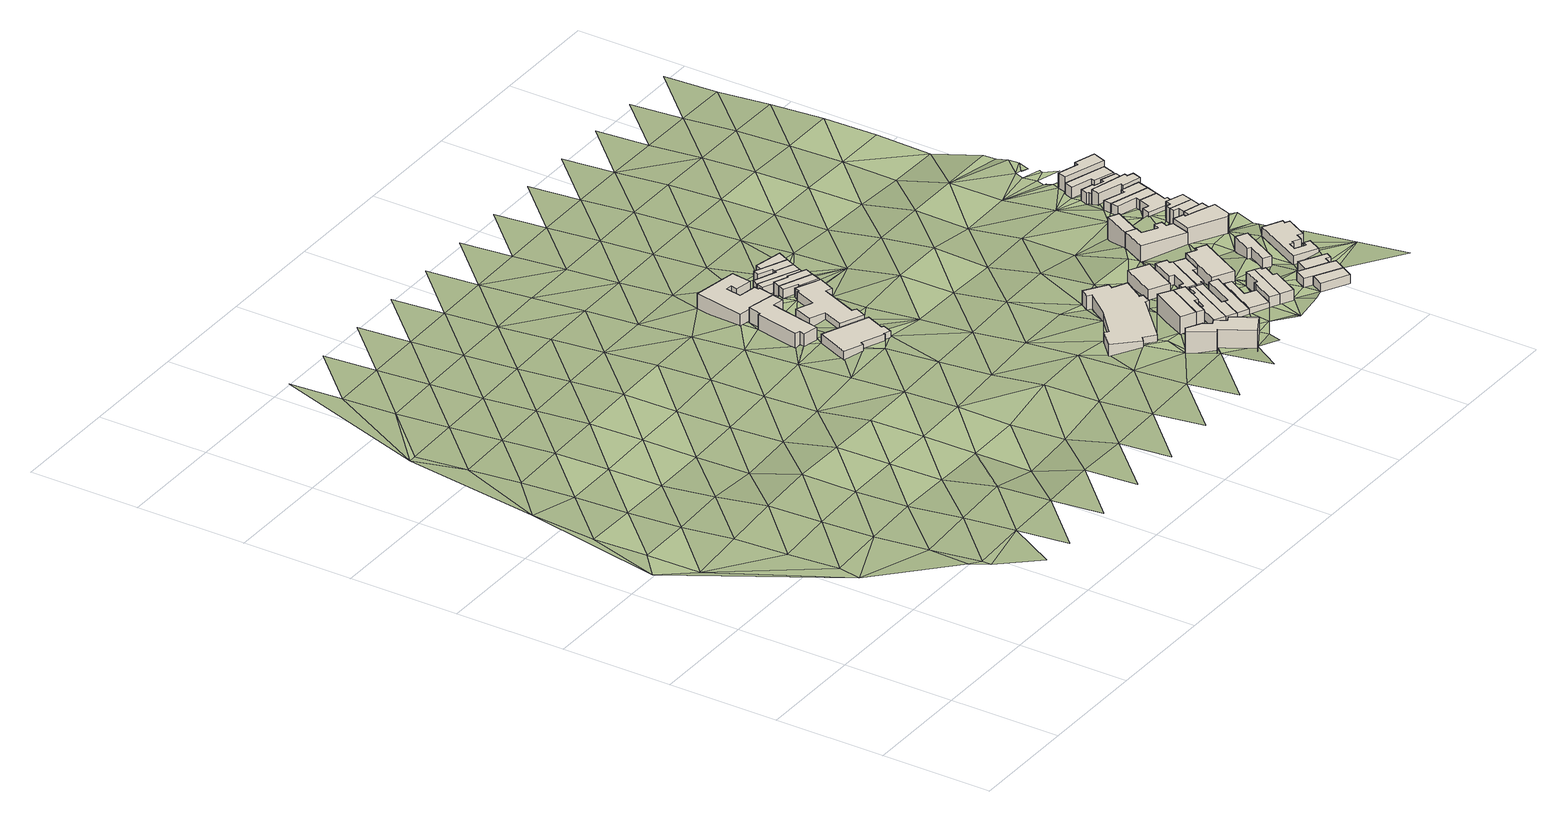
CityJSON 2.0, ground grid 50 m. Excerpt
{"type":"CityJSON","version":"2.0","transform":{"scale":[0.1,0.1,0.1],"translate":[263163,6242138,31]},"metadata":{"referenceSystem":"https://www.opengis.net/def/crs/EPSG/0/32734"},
"CityObjects":{
"building1":{"type":"Building","attributes":{"building":"monastery","building:use":"school","building:levels":"1","footprint":{"type":"Polygon"},"plus_code":"C2XFX5XW+X5W","ground_height":47.68,"building_height":4.1,"roof_height":51.78},"geometry":[{"type":"Solid","lod":"1","boundaries":[[[[0,1,2,3]],[[1,4,5,2]],[[4,6,7,5]],[[6,8,9,7]],[[8,10,11,9]],[[10,12,13,11]],[[12,14,15,13]],[[14,16,17,15]],[[16,18,19,17]],[[18,0,3,19]],[[3,2,5,7,9,11,13,15,17,19]],[[18,16,14,12,10,8,6,4,1,0]]]]}]},
"building2":{"type":"Building","attributes":{"address":"31 Nile Street 7925 District Sic","building":"church","building:levels":"2","footprint":{"type":"Polygon"},"plus_code":"C2X4X3XQ+X2X","ground_height":45.79,"building_height":6.9,"roof_height":52.69},"geometry":[{"type":"Solid","lod":"1","boundaries":[[[[20,21,22,23]],[[21,24,25,22]],[[24,26,27,25]],[[26,28,29,27]],[[28,30,31,29]],[[30,32,33,31]],[[32,34,35,33]],[[34,36,37,35]],[[36,38,39,37]],[[38,20,23,39]],[[23,22,25,27,29,31,33,35,37,39]],[[38,36,34,32,30,28,26,24,21,20]]]]}]},
"building3":{"type":"Building","attributes":{"address":"4 Worcester Road Walmer Estate Cape Town","building":"house","building:levels":"2","footprint":{"type":"Polygon"},"plus_code":"C5XHXQXR+XCW","ground_height":63.74,"building_height":6.9,"roof_height":70.64},"geometry":[{"type":"Solid","lod":"1","boundaries":[[[[40,41,42,43]],[[41,44,45,42]],[[44,46,47,45]],[[46,48,49,47]],[[48,50,51,49]],[[50,52,53,51]],[[52,54,55,53]],[[54,56,57,55]],[[56,58,59,57]],[[58,60,61,59]],[[60,40,43,61]],[[43,42,45,47,49,51,53,55,57,59,61]],[[60,58,56,54,52,50,48,46,44,41,40]]]]}]},
"building4":{"type":"Building","attributes":{"building":"school","building:levels":"2","footprint":{"type":"Polygon"},"plus_code":"C2X8X8X6+XWR","ground_height":43.43,"building_height":6.9,"roof_height":50.33},"geometry":[{"type":"Solid","lod":"1","boundaries":[[[[62,63,64,65]],[[63,66,67,64]],[[66,68,69,67]],[[68,70,71,69]],[[70,72,73,71]],[[72,74,75,73]],[[74,76,77,75]],[[76,78,79,77]],[[78,80,81,79]],[[80,82,83,81]],[[82,84,85,83]],[[84,62,65,85]],[[65,64,67,69,71,73,75,77,79,81,83,85]],[[84,82,80,78,76,74,72,70,68,66,63,62]]]]}]},
"building5":{"type":"Building","attributes":{"building":"school","building:levels":"1","footprint":{"type":"Polygon"},"plus_code":"C3X4X8XH+X7X","ground_height":45.67,"building_height":4.1,"roof_height":49.77},"geometry":[{"type":"Solid","lod":"1","boundaries":[[[[86,87,88,89]],[[87,90,91,88]],[[90,92,93,91]],[[92,94,95,93]],[[94,96,97,95]],[[96,98,99,97]],[[98,100,101,99]],[[100,102,103,101]],[[102,104,105,103]],[[104,106,107,105]],[[106,108,109,107]],[[108,110,111,109]],[[110,112,113,111]],[[112,86,89,113]],[[89,88,91,93,95,97,99,101,103,105,107,109,111,113]],[[112,110,108,106,104,102,100,98,96,94,92,90,87,86]]]]}]},
"building6":{"type":"Building","attributes":{"address":"2 Chester Road Walmer Estate Cape Town","building":"guest_house","building:levels":"1","rooms":"12","footprint":{"type":"Polygon"},"plus_code":"C5X8XXXP+XHX","ground_height":58.67,"building_height":4.1,"roof_height":62.77},"geometry":[{"type":"Solid","lod":"1","boundaries":[[[[114,115,116,117]],[[115,118,119,116]],[[118,120,121,119]],[[120,122,123,121]],[[122,124,125,123]],[[124,126,127,125]],[[126,128,129,127]],[[128,130,131,129]],[[130,132,133,131]],[[132,134,135,133]],[[134,136,137,135]],[[136,138,139,137]],[[138,140,141,139]],[[140,142,143,141]],[[142,144,145,143]],[[144,146,147,145]],[[146,114,117,147]],[[117,116,119,121,123,125,127,129,131,133,135,137,139,141,143,145,147]],[[146,144,142,140,138,136,134,132,130,128,126,124,122,120,118,115,114]]]]}]},
"building7":{"type":"Building","attributes":{"address":"7 Worcester Road Walmer Estate Cape Town","building":"house","building:levels":"2","footprint":{"type":"Polygon"},"plus_code":"C5XPXWXF+XRR","ground_height":61.11,"building_height":6.9,"roof_height":68.01},"geometry":[{"type":"Solid","lod":"1","boundaries":[[[[148,149,150,151]],[[149,152,153,150]],[[152,154,155,153]],[[154,148,151,155]],[[151,150,153,155]],[[154,152,149,148]]]]}]},
"building8":{"type":"Building","attributes":{"building":"house","building:levels":"1","footprint":{"type":"Polygon"},"plus_code":"C3XJXFX3+XGV","ground_height":45.67,"building_height":4.1,"roof_height":49.77},"geometry":[{"type":"Solid","lod":"1","boundaries":[[[[156,157,158,159]],[[157,160,161,158]],[[160,162,163,161]],[[162,164,165,163]],[[164,166,167,165]],[[166,156,159,167]],[[159,158,161,163,165,167]],[[166,164,162,160,157,156]]]]}]},
"building9":{"type":"Building","attributes":{"address":"9 Worcester Road Walmer Estate Cape Town","building":"house","building:levels":"2","footprint":{"type":"Polygon"},"plus_code":"C6X4X2X3+X7V","ground_height":61.11,"building_height":6.9,"roof_height":68.01},"geometry":[{"type":"Solid","lod":"1","boundaries":[[[[168,169,151,150]],[[169,170,171,151]],[[170,172,173,171]],[[172,174,175,173]],[[174,176,177,175]],[[176,168,150,177]],[[150,151,171,173,175,177]],[[176,174,172,170,169,168]]]]}]},
"building10":{"type":"Building","attributes":{"building":"house","building:levels":"1","footprint":{"type":"Polygon"},"plus_code":"C3XPXPX5+XJW","ground_height":45.67,"building_height":4.1,"roof_height":49.77},"geometry":[{"type":"Solid","lod":"1","boundaries":[[[[178,179,180,159]],[[179,181,182,183,180]],[[181,184,185,186,183,182]],[[184,187,188,186,185]],[[187,189,158,188]],[[189,178,159,158]],[[159,180,183,186,188,158]],[[189,187,184,181,179,178]]]]}]},
"building11":{"type":"Building","attributes":{"address":"11 Worcester Road Walmer Estate Cape Town","building":"house","building:levels":"1","footprint":{"type":"Polygon"},"plus_code":"C6X7X6XH+XQW","ground_height":61.11,"building_height":4.1,"roof_height":65.21},"geometry":[{"type":"Solid","lod":"1","boundaries":[[[[190,191,192,193]],[[191,194,195,192]],[[194,196,197,195]],[[196,198,199,197]],[[198,200,201,199]],[[200,202,203,201]],[[202,204,205,203]],[[204,190,193,205]],[[193,192,195,197,199,201,203,205]],[[204,202,200,198,196,194,191,190]]]]}]},
"building12":{"type":"Building","attributes":{"building":"house","building:levels":"1","footprint":{"type":"Polygon"},"plus_code":"C3XPXCX4+XWW","ground_height":43.44,"building_height":4.1,"roof_height":47.54},"geometry":[{"type":"Solid","lod":"1","boundaries":[[[[179,206,207,208]],[[206,209,210,207]],[[209,211,212,210]],[[211,213,214,212]],[[213,181,182,214]],[[181,179,208,182]],[[208,207,210,212,214,182]],[[181,213,211,209,206,179]]]]}]},
"building13":{"type":"Building","attributes":{"building":"house","building:levels":"1","footprint":{"type":"Polygon"},"plus_code":"C3XWX5X7+XJX","ground_height":43.44,"building_height":4.1,"roof_height":47.54},"geometry":[{"type":"Solid","lod":"1","boundaries":[[[[206,215,216,207]],[[215,217,218,216]],[[217,219,220,218]],[[219,221,222,220]],[[221,209,210,222]],[[209,206,207,210]],[[207,216,218,220,222,210]],[[209,221,219,217,215,206]]]]}]},
"building14":{"type":"Building","attributes":{"address":"13 Worcester Road Walmer Estate Cape Town","building":"house","building:levels":"1","footprint":{"type":"Polygon"},"plus_code":"C6XGXXXP+XXR","ground_height":61.11,"building_height":4.1,"roof_height":65.21},"geometry":[{"type":"Solid","lod":"1","boundaries":[[[[190,223,224,193]],[[223,225,226,224]],[[225,227,228,226]],[[227,229,230,228]],[[229,191,192,230]],[[191,190,193,192]],[[193,224,226,228,230,192]],[[191,229,227,225,223,190]]]]}]},
"building15":{"type":"Building","attributes":{"building":"house","building:levels":"1","footprint":{"type":"Polygon"},"plus_code":"C3XXXHX9+XGW","ground_height":43.44,"building_height":4.1,"roof_height":47.54},"geometry":[{"type":"Solid","lod":"1","boundaries":[[[[215,231,232,216]],[[231,233,234,232]],[[233,235,236,234]],[[235,237,238,236]],[[237,239,240,238]],[[239,217,218,240]],[[217,215,216,218]],[[216,232,234,236,238,240,218]],[[217,239,237,235,233,231,215]]]]}]},
"building16":{"type":"Building","attributes":{"address":"15 Walmer Estate Cape Town","building":"house","building:levels":"1","footprint":{"type":"Polygon"},"plus_code":"C6XRXFXJ+XCR","ground_height":61.11,"building_height":4.1,"roof_height":65.21},"geometry":[{"type":"Solid","lod":"1","boundaries":[[[[241,242,243,244]],[[242,245,246,243]],[[245,247,248,246]],[[247,249,250,248]],[[249,225,226,250]],[[225,223,224,226]],[[223,241,244,224]],[[244,243,246,248,250,226,224]],[[223,225,249,247,245,242,241]]]]}]},
"building17":{"type":"Building","attributes":{"address":"17 Worcester Road Walmer Estate Cape Town","building":"house","building:levels":"1","footprint":{"type":"Polygon"},"plus_code":"C6XVXMX4+XFR","ground_height":61.67,"building_height":4.1,"roof_height":65.77},"geometry":[{"type":"Solid","lod":"1","boundaries":[[[[251,252,244,253,254,243]],[[252,255,256,253,244]],[[255,257,258,256]],[[257,259,260,258]],[[259,261,262,260]],[[261,251,243,254,262]],[[254,253,256,258,260,262]],[[261,259,257,255,252,251]]]]}]},
"building18":{"type":"Building","attributes":{"building":"house","building:levels":"1","footprint":{"type":"Polygon"},"plus_code":"C4X8X2XJ+XGW","ground_height":43.44,"building_height":4.1,"roof_height":47.54},"geometry":[{"type":"Solid","lod":"1","boundaries":[[[[233,231,232,234]],[[231,263,264,232]],[[263,265,266,264]],[[265,233,234,266]],[[234,232,264,266]],[[265,263,231,233]]]]}]},
"building19":{"type":"Building","attributes":{"address":"19 Worcester Road Walmer Estate Cape Town","building":"house","building:levels":"1","footprint":{"type":"Polygon"},"plus_code":"C7X5XQX5+XVV","ground_height":64.19,"building_height":4.1,"roof_height":68.29},"geometry":[{"type":"Solid","lod":"1","boundaries":[[[[257,255,256,267,268,258]],[[255,269,270,267,256]],[[269,271,272,270]],[[271,273,274,272]],[[273,275,276,274]],[[275,277,278,276]],[[277,257,258,268,278]],[[268,267,270,272,274,276,278]],[[277,275,273,271,269,255,257]]]]}]},
"building20":{"type":"Building","attributes":{"address":"8 Chester Road Walmer Estate Cape Town","building":"house","building:levels":"1","footprint":{"type":"Polygon"},"plus_code":"C6XJXFXG+X6X","ground_height":59.17,"building_height":4.1,"roof_height":63.27},"geometry":[{"type":"Solid","lod":"1","boundaries":[[[[279,280,281,282]],[[280,283,284,281]],[[283,285,286,284]],[[285,279,282,286]],[[282,281,284,286]],[[285,283,280,279]]]]}]},
"building21":{"type":"Building","attributes":{"address":"21 Worcester Road Walmer Estate Cape Town","building":"house","building:levels":"1","footprint":{"type":"Polygon"},"plus_code":"C7XCXWXW+X3W","ground_height":64.19,"building_height":4.1,"roof_height":68.29},"geometry":[{"type":"Solid","lod":"1","boundaries":[[[[269,287,288,270]],[[287,289,290,288]],[[289,291,292,290]],[[291,293,294,292]],[[293,295,296,294]],[[295,297,298,296]],[[297,271,272,298]],[[271,269,270,272]],[[270,288,290,292,294,296,298,272]],[[271,297,295,293,291,289,287,269]]]]}]},
"building22":{"type":"Building","attributes":{"address":"10 Chester Road Walmer Estate Cape Town","building":"house","building:levels":"1","footprint":{"type":"Polygon"},"plus_code":"C6XXXMXQ+XPW","ground_height":59.43,"building_height":4.1,"roof_height":63.53},"geometry":[{"type":"Solid","lod":"1","boundaries":[[[[299,300,301,302]],[[300,303,304,301]],[[303,305,306,304]],[[305,307,308,306]],[[307,309,310,308]],[[309,311,312,310]],[[311,313,314,312]],[[313,315,316,314]],[[315,317,318,316]],[[317,299,302,318]],[[302,301,304,306,308,310,312,314,316,318]],[[317,315,313,311,309,307,305,303,300,299]]]]}]},
"building23":{"type":"Building","attributes":{"address":"12 Chester Road Walmer Estate Cape Town","building":"house","building:levels":"1","footprint":{"type":"Polygon"},"plus_code":"C7X8XPXJ+X9R","ground_height":59.43,"building_height":4.1,"roof_height":63.53},"geometry":[{"type":"Solid","lod":"1","boundaries":[[[[319,320,302,301]],[[320,321,322,302]],[[321,323,324,322]],[[323,325,326,324]],[[325,327,328,326]],[[327,329,330,328]],[[329,331,332,330]],[[331,319,301,332]],[[301,302,322,324,326,328,330,332]],[[331,329,327,325,323,321,320,319]]]]}]},
"building24":{"type":"Building","attributes":{"address":"23A Worcester Road Walmer Estate Cape Town","building":"house","building:levels":"1","footprint":{"type":"Polygon"},"plus_code":"C8X8X2XM+XQV","ground_height":63.92,"building_height":4.1,"roof_height":68.02},"geometry":[{"type":"Solid","lod":"1","boundaries":[[[[333,334,335,336]],[[334,337,338,335]],[[337,339,340,338]],[[339,333,336,340]],[[336,335,338,340]],[[339,337,334,333]]]]}]},
"building25":{"type":"Building","attributes":{"address":"14 Chester Road Walmer Estate Cape Town","building":"house","building:levels":"1","footprint":{"type":"Polygon"},"plus_code":"C7XGXQXX+X9V","ground_height":61.67,"building_height":4.1,"roof_height":65.77},"geometry":[{"type":"Solid","lod":"1","boundaries":[[[[341,342,330,343,344,332]],[[342,345,346,343,330]],[[345,347,348,346]],[[347,349,350,348]],[[349,351,352,350]],[[351,353,354,352]],[[353,341,332,344,354]],[[344,343,346,348,350,352,354]],[[353,351,349,347,345,342,341]]]]}]},
"building26":{"type":"Building","attributes":{"address":"23B Worcester Road Walmer Estate Cape Town","building":"house","building:levels":"1","footprint":{"type":"Polygon"},"plus_code":"C8X7XXXG+XVV","ground_height":63.92,"building_height":4.1,"roof_height":68.02},"geometry":[{"type":"Solid","lod":"1","boundaries":[[[[334,333,336,335]],[[333,355,356,336]],[[355,357,358,356]],[[357,359,360,358]],[[359,361,362,360]],[[361,363,364,362]],[[363,334,335,364]],[[335,336,356,358,360,362,364]],[[363,361,359,357,355,333,334]]]]}]},
"building27":{"type":"Building","attributes":{"address":"23C Worcester Road Walmer Estate Cape Town","building":"house","building:levels":"1","footprint":{"type":"Polygon"},"plus_code":"C8XFX7X5+X2X","ground_height":63.92,"building_height":4.1,"roof_height":68.02},"geometry":[{"type":"Solid","lod":"1","boundaries":[[[[359,357,358,360]],[[357,365,366,358]],[[365,367,368,366]],[[367,369,370,368]],[[369,371,372,370]],[[371,359,360,372]],[[360,358,366,368,370,372]],[[371,369,367,365,357,359]]]]}]},
"building28":{"type":"Building","attributes":{"address":"22 Chester Road Walmer Estate Cape Town","building":"house","building:levels":"1","footprint":{"type":"Polygon"},"plus_code":"C8XGXGX3+X5V","ground_height":61.24,"building_height":4.1,"roof_height":65.34},"geometry":[{"type":"Solid","lod":"1","boundaries":[[[[373,374,375,376]],[[374,377,378,375]],[[377,379,380,378]],[[379,381,382,380]],[[381,383,384,382]],[[383,373,376,384]],[[376,375,378,380,382,384]],[[383,381,379,377,374,373]]]]}]},
"building29":{"type":"Building","attributes":{"address":"7-13 Walmer Estate","building":"terrace","building:levels":"2","building:units":"4","footprint":{"type":"Polygon"},"plus_code":"C8X2X6X7+XCV","ground_height":56.45,"building_height":6.9,"roof_height":63.35},"geometry":[{"type":"Solid","lod":"1","boundaries":[[[[385,386,387,388]],[[386,389,390,387]],[[389,391,392,390]],[[391,393,394,392]],[[393,395,396,394]],[[395,397,398,396]],[[397,399,400,401,398]],[[399,402,403,404,401,400]],[[402,405,406,404,403]],[[405,385,388,406]],[[388,387,390,392,394,396,398,401,404,406]],[[405,402,399,397,395,393,391,389,386,385]]]]}]},
"building30":{"type":"Building","attributes":{"address":"7 Chester Road Walmer Estate Cape Town","building":"yes","building:levels":"2","footprint":{"type":"Polygon"},"plus_code":"C8X3XPXF+XHR","ground_height":56.03,"building_height":6.9,"roof_height":62.93},"geometry":[{"type":"Solid","lod":"1","boundaries":[[[[407,408,409,410]],[[408,411,412,409]],[[411,413,400,412]],[[413,407,410,400]],[[410,409,412,400]],[[413,411,408,407]]]]}]},
"building31":{"type":"Building","attributes":{"address":"26 Chester Road Walmer Estate Cape Town","building":"house","building:levels":"1","footprint":{"type":"Polygon"},"plus_code":"C9X9XCX6+XCW","ground_height":60.73,"building_height":4.1,"roof_height":64.83},"geometry":[{"type":"Solid","lod":"1","boundaries":[[[[414,415,416,417]],[[415,418,419,416]],[[418,420,421,419]],[[420,422,423,421]],[[422,424,425,423]],[[424,426,427,425]],[[426,428,429,427]],[[428,430,431,429]],[[430,432,433,431]],[[432,434,435,433]],[[434,436,437,435]],[[436,438,439,437]],[[438,440,441,439]],[[440,442,443,441]],[[442,444,445,443]],[[444,414,417,445]],[[417,416,419,421,423,425,427,429,431,433,435,437,439,441,443,445]],[[444,442,440,438,436,434,432,430,428,426,424,422,420,418,415,414]]]]}]},
"building32":{"type":"Building","attributes":{"address":"15-19 Chester Road Walmer Estate Cape Town","building":"terrace","building:levels":"2","building:units":"3","footprint":{"type":"Polygon"},"plus_code":"C9X4X6X4+X6W","ground_height":58.74,"building_height":6.9,"roof_height":65.64},"geometry":[{"type":"Solid","lod":"1","boundaries":[[[[405,446,447,448,406]],[[446,449,450,447]],[[449,451,452,453,450]],[[451,454,455,456,453,452]],[[454,457,458,456,455]],[[457,459,460,458]],[[459,385,388,461,460]],[[385,405,406,448,461,388]],[[448,447,450,453,456,458,460,461]],[[385,459,457,454,451,449,446,405]]]]}]},
"building33":{"type":"Building","attributes":{"address":"Walmer Estate","building":"house","building:levels":"2","footprint":{"type":"Polygon"},"plus_code":"C9X8XGX4+X2W","ground_height":55.8,"building_height":6.9,"roof_height":62.7},"geometry":[{"type":"Solid","lod":"1","boundaries":[[[[462,463,464,452]],[[463,465,466,464]],[[465,467,468,466]],[[467,469,455,468]],[[469,462,452,455]],[[452,464,466,468,455]],[[469,467,465,463,462]]]]}]},
"building34":{"type":"Building","attributes":{"address":"Walmer Estate","building":"house","building:levels":"2","footprint":{"type":"Polygon"},"plus_code":"C9X9XFXM+XJX","ground_height":55.8,"building_height":6.9,"roof_height":62.7},"geometry":[{"type":"Solid","lod":"1","boundaries":[[[[465,470,471,466]],[[470,472,473,471]],[[472,474,475,473]],[[474,476,477,475]],[[476,467,468,477]],[[467,465,466,468]],[[466,471,473,475,477,468]],[[467,476,474,472,470,465]]]]}]},
"building35":{"type":"Building","attributes":{"address":"Walmer Estate","building":"house","building:levels":"2","footprint":{"type":"Polygon"},"plus_code":"C9X9XPX7+XXV","ground_height":55.8,"building_height":6.9,"roof_height":62.7},"geometry":[{"type":"Solid","lod":"1","boundaries":[[[[470,478,479,471]],[[478,480,481,479]],[[480,482,483,481]],[[482,484,485,483]],[[484,472,473,485]],[[472,470,471,473]],[[471,479,481,483,485,473]],[[472,484,482,480,478,470]]]]}]},
"building36":{"type":"Building","attributes":{"address":"Milan Street Walmer Estate Cape Town","building":"house","building:levels":"1","footprint":{"type":"Polygon"},"plus_code":"C9XFX3X7+XFW","ground_height":52.96,"building_height":4.1,"roof_height":57.06},"geometry":[{"type":"Solid","lod":"1","boundaries":[[[[486,487,488,489]],[[487,490,491,488]],[[490,492,493,491]],[[492,494,495,493]],[[494,496,497,495]],[[496,498,499,497]],[[498,500,501,499]],[[500,486,489,501]],[[489,488,491,493,495,497,499,501]],[[500,498,496,494,492,490,487,486]]]]}]},
"building37":{"type":"Building","attributes":{"address":"Milan Street Walmer Estate Cape Town","building":"house","building:levels":"1","footprint":{"type":"Polygon"},"plus_code":"C9XCXWXP+X4W","ground_height":52.96,"building_height":4.1,"roof_height":57.06},"geometry":[{"type":"Solid","lod":"1","boundaries":[[[[486,502,503,489]],[[502,504,505,503]],[[504,506,507,505]],[[506,508,509,507]],[[508,487,488,509]],[[487,486,489,488]],[[489,503,505,507,509,488]],[[487,508,506,504,502,486]]]]}]},
"building38":{"type":"Building","attributes":{"address":"Milan Street Walmer Estate Cape Town","building":"house","building:levels":"1","footprint":{"type":"Polygon"},"plus_code":"C9XPX8X4+XFV","ground_height":52.96,"building_height":4.1,"roof_height":57.06},"geometry":[{"type":"Solid","lod":"1","boundaries":[[[[502,510,511,503]],[[510,512,513,511]],[[512,514,515,513]],[[514,516,517,515]],[[516,504,505,517]],[[504,502,503,505]],[[503,511,513,515,517,505]],[[504,516,514,512,510,502]]]]}]},
"building39":{"type":"Building","attributes":{"address":"Milan Street Walmer Estate Cape Town","building":"house","building:levels":"1","footprint":{"type":"Polygon"},"plus_code":"C9XQX3XG+XMW","ground_height":52.96,"building_height":4.1,"roof_height":57.06},"geometry":[{"type":"Solid","lod":"1","boundaries":[[[[518,519,520,521,522,523]],[[519,524,525,521,520]],[[524,526,527,525]],[[526,528,529,527]],[[528,530,531,529]],[[530,532,533,531]],[[532,534,535,533]],[[534,518,523,522,535]],[[522,521,525,527,529,531,533,535]],[[534,532,530,528,526,524,519,518]]]]}]},
"building40":{"type":"Building","attributes":{"address":"Milan Street Walmer Estate Cape Town","building":"house","building:levels":"1","footprint":{"type":"Polygon"},"plus_code":"C9XPX8XM+XFW","ground_height":50.79,"building_height":4.1,"roof_height":54.89},"geometry":[{"type":"Solid","lod":"1","boundaries":[[[[519,518,523,520]],[[518,536,537,523]],[[536,538,539,537]],[[538,540,541,539]],[[540,542,543,541]],[[542,544,545,543]],[[544,546,547,545]],[[546,548,549,547]],[[548,550,551,549]],[[550,519,520,551]],[[520,523,537,539,541,543,545,547,549,551]],[[550,548,546,544,542,540,538,536,518,519]]]]}]},
"building41":{"type":"Building","attributes":{"address":"16 Milan Street Walmer Estate Cape Town","building":"house","building:levels":"1","footprint":{"type":"Polygon"},"plus_code":"C9XQX9XC+X3R","ground_height":50.79,"building_height":4.1,"roof_height":54.89},"geometry":[{"type":"Solid","lod":"1","boundaries":[[[[552,553,554,555]],[[553,556,557,554]],[[556,558,559,557]],[[558,560,561,559]],[[560,562,563,561]],[[562,552,555,563]],[[555,554,557,559,561,563]],[[562,560,558,556,553,552]]]]}]},
"building42":{"type":"Building","attributes":{"address":"14 Milan Street Walmer Estate Cape Town","building":"house","building:levels":"2","footprint":{"type":"Polygon"},"plus_code":"CCX3X9XX+XQV","ground_height":50.79,"building_height":6.9,"roof_height":57.69},"geometry":[{"type":"Solid","lod":"1","boundaries":[[[[564,565,566,567]],[[565,568,569,566]],[[568,570,571,569]],[[570,572,555,573,571]],[[572,574,563,575,573,555]],[[574,564,567,575,563]],[[567,566,569,571,573,575]],[[574,572,570,568,565,564]]]]}]},
"terrain1":{"type":"TINRelief","geometry":[{"type":"CompositeSurface","lod":"1","boundaries":[[[576,577,578]],[[576,579,577]],[[578,580,576]],[[577,579,581]],[[576,580,582]],[[577,581,583]],[[576,584,579]],[[576,582,585]],[[586,587,578]],[[588,580,578]],[[589,590,586]],[[576,585,584]],[[581,579,591]],[[586,590,587]],[[588,578,587]],[[582,580,592]],[[579,584,591]],[[590,589,593]],[[589,594,593]],[[580,588,592]],[[595,583,581]],[[596,585,582]],[[587,590,597]],[[595,581,591]],[[596,582,592]],[[584,585,598]],[[597,590,593]],[[587,599,588]],[[583,595,600]],[[585,596,598]],[[591,584,601]],[[599,587,597]],[[592,588,602]],[[600,603,583]],[[593,604,605]],[[584,598,601]],[[583,603,606]],[[595,591,607]],[[588,599,602]],[[608,596,592]],[[609,597,593]],[[607,591,601]],[[600,595,610]],[[608,592,602]],[[596,611,598]],[[609,593,605]],[[597,612,599]],[[603,613,606]],[[610,595,607]],[[603,600,614]],[[596,608,611]],[[598,615,601]],[[612,597,609]],[[616,602,599]],[[600,610,614]],[[617,618,605]],[[613,603,619]],[[598,611,615]],[[607,601,620]],[[599,612,616]],[[606,613,621]],[[608,602,622]],[[603,614,619]],[[623,609,605]],[[601,615,620]],[[610,607,624]],[[622,602,616]],[[611,608,625]],[[618,623,605]],[[613,619,621]],[[612,609,626]],[[620,624,607]],[[606,621,627]],[[614,610,628]],[[608,622,625]],[[615,611,629]],[[609,623,626]],[[606,627,630]],[[612,631,616]],[[610,624,628]],[[632,618,633]],[[619,614,634]],[[611,625,629]],[[615,635,620]],[[612,626,631]],[[636,622,616]],[[614,628,634]],[[637,623,618]],[[621,619,638]],[[635,615,629]],[[639,624,620]],[[636,616,631]],[[622,640,625]],[[637,618,632]],[[619,634,638]],[[626,623,641]],[[621,642,627]],[[635,639,620]],[[643,628,624]],[[622,636,640]],[[629,625,644]],[[641,623,637]],[[621,638,642]],[[631,626,645]],[[624,639,643]],[[646,647,632]],[[648,634,628]],[[625,640,644]],[[635,629,649]],[[626,641,645]],[[650,627,642]],[[631,651,636]],[[628,643,648]],[[637,632,652]],[[638,634,653]],[[649,629,644]],[[636,651,640]],[[635,654,639]],[[651,631,645]],[[647,652,632]],[[634,648,653]],[[637,655,641]],[[642,638,656]],[[649,654,635]],[[639,657,643]],[[640,658,644]],[[655,645,641]],[[655,637,652]],[[651,659,640]],[[638,653,656]],[[639,654,657]],[[660,647,661]],[[662,648,643]],[[640,659,658]],[[644,663,649]],[[664,642,656]],[[651,645,665]],[[655,666,645]],[[643,657,662]],[[647,667,652]],[[668,653,648]],[[644,658,663]],[[649,669,654]],[[665,645,666]],[[659,651,670]],[[660,667,647]],[[648,662,668]],[[659,671,658]],[[652,672,655]],[[654,669,657]],[[656,653,673]],[[649,663,669]],[[651,665,670]],[[671,659,674]],[[672,666,655]],[[652,667,672]],[[653,668,673]],[[675,663,658]],[[671,12,658]],[[659,670,674]],[[676,675,658]],[[660,677,678]],[[658,12,676]],[[657,679,662]],[[680,657,669]],[[681,656,673]],[[675,676,682]],[[675,20,663]],[[40,667,660]],[[674,670,683]],[[665,666,684]],[[668,662,679]],[[685,669,663]],[[666,672,686]],[[657,680,679]],[[676,12,687]],[[688,670,665]],[[667,689,672]],[[663,20,685]],[[690,683,670]],[[687,12,691]],[[660,678,40]],[[684,666,686]],[[667,692,689]],[[670,688,690]],[[688,665,684]],[[40,692,667]],[[680,669,82]],[[687,691,693]],[[672,689,694]],[[36,20,38]],[[690,688,695]],[[669,685,82]],[[673,668,696]],[[20,36,685]],[[691,12,10]],[[686,672,694]],[[697,668,679]],[[693,698,687]],[[687,698,30]],[[693,691,699]],[[700,678,701]],[[10,699,691]],[[40,678,702]],[[668,697,696]],[[703,704,10]],[[702,678,705]],[[692,40,706]],[[36,707,685]],[[706,40,60]],[[708,693,699]],[[709,692,710]],[[711,698,693]],[[688,712,704]],[[698,32,30]],[[678,700,705]],[[710,692,706]],[[712,688,684]],[[82,713,680]],[[10,714,699]],[[32,698,711]],[[715,679,680]],[[694,716,686]],[[10,704,712]],[[36,34,707]],[[706,60,717]],[[60,718,717]],[[719,716,694]],[[720,673,696]],[[706,717,710]],[[714,10,712]],[[718,721,722]],[[686,723,684]],[[32,707,34]],[[679,715,697]],[[680,713,715]],[[32,711,102]],[[724,700,725]],[[686,716,726]],[[70,76,72]],[[169,718,722]],[[722,727,728]],[[102,711,104]],[[32,102,707]],[[717,718,169]],[[712,729,714]],[[76,70,68]],[[714,729,730]],[[76,74,72]],[[700,724,731]],[[722,728,204]],[[723,686,726]],[[713,82,80]],[[710,717,152]],[[169,722,204]],[[94,732,730]],[[68,66,63]],[[733,712,684]],[[696,697,734]],[[157,63,707]],[[102,160,707]],[[76,68,78]],[[160,157,707]],[[728,731,735]],[[211,68,63]],[[94,730,729]],[[204,728,736]],[[169,204,170]],[[211,78,68]],[[732,94,92]],[[160,102,98]],[[211,63,157]],[[100,98,102]],[[697,715,734]],[[728,735,736]],[[737,731,724]],[[152,738,710]],[[726,716,132]],[[162,160,98]],[[187,211,157]],[[209,78,211]],[[737,735,731]],[[684,723,733]],[[204,202,170]],[[98,164,162]],[[78,209,221]],[[78,221,80]],[[739,729,712]],[[134,132,716]],[[735,740,736]],[[172,170,202]],[[211,187,213]],[[96,164,98]],[[132,130,726]],[[726,130,723]],[[741,735,737]],[[713,80,742]],[[741,740,735]],[[187,743,744]],[[696,734,745]],[[202,174,172]],[[187,744,213]],[[221,235,80]],[[174,202,200]],[[96,166,164]],[[94,729,739]],[[715,713,746]],[[152,747,738]],[[712,733,739]],[[748,749,737]],[[221,237,235]],[[747,152,168]],[[237,221,219]],[[200,198,174]],[[741,737,750]],[[265,80,235]],[[751,696,745]],[[749,750,737]],[[747,168,752]],[[174,198,176]],[[753,747,752]],[[237,219,217]],[[80,265,742]],[[239,237,217]],[[713,742,746]],[[753,754,755]],[[96,94,756]],[[233,265,235]],[[734,715,757]],[[752,754,753]],[[198,196,176]],[[723,130,758]],[[168,176,317]],[[759,755,754]],[[96,756,166]],[[750,749,760]],[[761,762,130]],[[225,763,227]],[[196,194,176]],[[764,752,168]],[[166,756,156]],[[759,761,765]],[[225,249,763]],[[739,756,94]],[[194,317,176]],[[764,168,317]],[[749,766,760]],[[156,756,767]],[[749,768,766]],[[723,769,733]],[[194,191,317]],[[279,754,752]],[[715,746,757]],[[206,767,756]],[[763,249,770]],[[762,758,130]],[[279,761,759]],[[759,754,279]],[[317,191,771]],[[772,745,734]],[[317,315,764]],[[206,756,215]],[[761,279,762]],[[773,277,259]],[[771,191,763]],[[764,315,313]],[[261,259,277]],[[763,774,771]],[[723,758,769]],[[774,763,770]],[[775,764,313]],[[742,265,776]],[[777,766,768]],[[739,733,778]],[[774,770,779]],[[780,764,775]],[[231,215,781]],[[251,261,782]],[[770,782,779]],[[774,783,784]],[[772,734,757]],[[273,277,785]],[[783,774,779]],[[277,273,261]],[[215,756,781]],[[786,764,780]],[[776,265,263]],[[231,781,263]],[[782,261,787]],[[777,788,766]],[[766,788,789]],[[273,787,261]],[[782,790,779]],[[329,783,779]],[[746,742,791]],[[733,769,778]],[[787,790,782]],[[786,780,792]],[[279,793,762]],[[329,327,783]],[[790,787,273]],[[756,739,794]],[[273,271,790]],[[334,788,777]],[[293,795,789]],[[796,745,772]],[[781,776,263]],[[788,797,789]],[[271,297,790]],[[758,762,798]],[[295,293,297]],[[799,279,786]],[[742,776,791]],[[800,757,746]],[[319,801,802]],[[293,789,371]],[[797,371,789]],[[778,794,739]],[[792,799,786]],[[790,297,803]],[[801,319,331]],[[297,293,803]],[[793,279,799]],[[801,799,792]],[[756,804,781]],[[797,359,371]],[[793,798,762]],[[769,758,805]],[[801,331,806]],[[746,791,800]],[[293,371,807]],[[801,806,799]],[[803,293,807]],[[331,808,806]],[[772,757,809]],[[790,803,810]],[[794,804,756]],[[810,349,790]],[[781,811,776]],[[758,798,805]],[[799,812,793]],[[813,807,371]],[[769,814,778]],[[357,355,367]],[[357,367,365]],[[809,757,800]],[[369,813,371]],[[815,799,806]],[[810,803,816]],[[798,793,812]],[[781,804,811]],[[815,806,349]],[[807,813,817]],[[791,776,818]],[[349,810,373]],[[769,805,814]],[[369,819,813]],[[778,820,794]],[[817,383,807]],[[798,812,411]],[[821,772,809]],[[367,355,822]],[[373,823,349]],[[823,815,349]],[[822,369,367]],[[824,825,391]],[[776,811,818]],[[414,817,813]],[[825,393,391]],[[826,827,828]],[[829,800,791]],[[828,827,830]],[[814,820,778]],[[831,822,355]],[[369,822,819]],[[830,832,828]],[[391,408,824]],[[383,817,414]],[[833,805,798]],[[804,794,834]],[[828,434,835]],[[832,434,828]],[[411,833,798]],[[386,385,389]],[[823,373,836]],[[434,832,420]],[[815,823,836]],[[836,373,383]],[[391,389,837]],[[420,819,822]],[[791,818,829]],[[408,391,837]],[[389,385,837]],[[420,438,434]],[[838,809,800]],[[434,438,436]],[[385,459,837]],[[820,834,794]],[[383,414,836]],[[438,420,822]],[[833,411,408]],[[805,839,814]],[[811,804,840]],[[457,454,459]],[[837,459,841]],[[837,842,408]],[[843,459,454]],[[805,833,839]],[[844,438,822]],[[838,800,829]],[[841,459,843]],[[841,845,837]],[[846,837,845]],[[847,836,414]],[[438,844,440]],[[408,492,833]],[[804,834,840]],[[842,837,846]],[[847,414,444]],[[843,848,841]],[[444,442,440]],[[842,492,408]],[[849,850,836]],[[851,818,811]],[[836,847,849]],[[820,814,852]],[[853,846,854]],[[853,842,846]],[[833,492,506]],[[504,833,506]],[[839,855,814]],[[856,809,838]],[[504,516,833]],[[833,516,839]],[[857,850,858]],[[850,849,858]],[[811,840,851]],[[859,506,492]],[[829,818,860]],[[861,842,853]],[[858,463,857]],[[470,465,463]],[[814,855,852]],[[862,859,492]],[[516,548,839]],[[863,506,859]],[[864,834,820]],[[861,853,478]],[[470,463,865]],[[866,548,516]],[[829,860,838]],[[516,867,866]],[[865,478,470]],[[839,548,546]],[[860,818,851]],[[839,546,553]],[[868,867,516]],[[866,519,548]],[[861,478,865]],[[839,570,855]],[[839,553,572]],[[548,519,550]],[[820,852,864]],[[861,865,869]],[[839,572,570]],[[834,870,840]],[[871,869,872]],[[873,866,867]],[[553,546,874]],[[855,570,875]],[[873,867,876]],[[877,855,875]],[[867,878,876]],[[874,879,553]],[[855,880,852]],[[881,855,877]],[[834,864,870]],[[874,882,883]],[[860,884,838]],[[885,855,881]],[[886,874,883]],[[879,874,886]],[[880,855,885]],[[851,840,887]],[[877,875,888]],[[886,883,889]],[[875,570,565]],[[890,838,884]],[[570,568,565]],[[891,875,565]],[[840,870,887]],[[892,885,881]],[[880,893,852]],[[894,860,851]],[[885,892,895]],[[896,892,881]],[[897,898,899]],[[852,900,864]],[[880,899,901]],[[902,852,893]],[[899,898,901]],[[901,893,880]],[[902,903,852]],[[851,887,894]],[[900,870,864]],[[884,860,904]],[[852,903,900]],[[904,860,894]],[[887,870,905]],[[906,870,900]],[[907,884,904]],[[870,906,905]],[[908,894,887]],[[908,887,905]],[[904,894,909]],[[909,894,908]],[[910,904,909]]]}]}
},
"vertices":[
[1924,1545,167],[1926,1552,167],[1926,1552,208],[1924,1545,208],[1956,1540,167],[1956,1540,208],[1974,1583,167],[1974,1583,208],[1963,1587,167],[1963,1587,208],[1998,1669,167],[1998,1669,208],[1787,1758,167],[1787,1758,208],[1726,1612,167],[1726,1612,208],[1812,1576,167],[1812,1576,208],[1818,1590,167],[1818,1590,208],
[1767,2040,148],[1724,1838,148],[1724,1838,217],[1767,2040,217],[1748,1833,148],[1748,1833,217],[1742,1807,148],[1742,1807,217],[1810,1792,148],[1810,1792,217],[1860,2028,148],[1860,2028,217],[1912,2017,148],[1912,2017,217],[1924,2072,148],[1924,2072,217],[1793,2100,148],[1793,2100,217],[1779,2038,148],[1779,2038,217],
[2322,392,296],[2386,282,296],[2386,282,396],[2322,392,396],[2401,291,296],[2401,291,396],[2484,154,296],[2484,154,396],[2570,204,296],[2570,204,396],[2506,308,296],[2506,308,396],[2483,296,296],[2483,296,396],[2455,345,296],[2455,345,396],[2431,333,296],[2431,333,396],[2412,367,296],[2412,367,396],[2344,405,296],[2344,405,396],
[1958,2087,124],[1973,2166,124],[1973,2166,193],[1958,2087,193],[1965,2167,124],[1965,2167,193],[1968,2186,124],[1968,2186,193],[1885,2201,124],[1885,2201,193],[1897,2272,124],[1897,2272,193],[1925,2268,124],[1925,2268,193],[1919,2238,124],[1919,2238,193],[1996,2224,124],[1996,2224,193],[2009,2316,124],[2009,2316,193],[1804,2350,124],[1804,2350,193],[1763,2121,124],[1763,2121,193],
[2032,1712,147],[2053,1762,147],[2053,1762,188],[2032,1712,188],[2034,1773,147],[2034,1773,188],[2103,1940,147],[2103,1940,188],[2133,1928,147],[2133,1928,188],[2166,2003,147],[2166,2003,188],[2055,2053,147],[2055,2053,188],[2045,2027,147],[2045,2027,188],[2037,2030,147],[2037,2030,188],[1998,1933,147],[1998,1933,188],[1923,1964,147],[1923,1964,188],[1889,1880,147],[1889,1880,188],[1961,1850,147],[1961,1850,188],[1923,1758,147],[1923,1758,188],
[2346,537,253],[2534,715,253],[2534,715,318],[2346,537,318],[2551,708,253],[2551,708,318],[2572,750,253],[2572,750,318],[2558,758,253],[2558,758,318],[2619,853,253],[2619,853,318],[2554,885,253],[2554,885,318],[2567,907,253],[2567,907,318],[2471,971,253],[2471,971,318],[2447,933,253],[2447,933,318],[2467,920,253],[2467,920,318],[2380,813,253],[2380,813,318],[2269,713,253],[2269,713,318],[2250,728,253],[2250,728,318],[2183,662,253],[2183,662,318],[2279,562,253],[2279,562,318],[2299,579,253],[2299,579,318],
[2504,457,282],[2598,625,282],[2598,625,370],[2504,457,370],[2538,661,282],[2538,661,370],[2439,490,282],[2439,490,370],
[2182,2052,147],[2034,2115,147],[2034,2115,188],[2182,2052,188],[2021,2086,147],[2021,2086,188],[2086,2058,147],[2086,2058,188],[2083,2049,147],[2083,2049,188],[2167,2011,147],[2167,2011,188],
[2598,625,301],[2504,457,301],[2535,440,301],[2535,440,370],[2575,512,301],[2575,512,370],[2592,503,301],[2592,503,370],[2645,599,301],[2645,599,370],
[2182,2052,124],[2199,2092,124],[2199,2092,188],[2117,2128,124],[2117,2128,165],[2117,2128,188],[2112,2121,124],[2112,2121,165],[2112,2121,188],[2048,2148,124],[2048,2148,188],[2034,2115,124],
[2580,366,301],[2705,595,301],[2705,595,342],[2580,366,342],[2687,606,301],[2687,606,342],[2664,565,301],[2664,565,342],[2647,574,301],[2647,574,342],[2597,483,301],[2597,483,342],[2585,490,301],[2585,490,342],[2531,392,301],[2531,392,342],
[2218,2135,124],[2218,2135,165],[2199,2092,165],[2033,2217,124],[2033,2217,165],[2019,2184,124],[2019,2184,165],[2122,2139,124],[2122,2139,165],
[2236,2176,124],[2236,2176,165],[2154,2212,124],[2154,2212,165],[2151,2201,124],[2151,2201,165],[2046,2243,124],[2046,2243,165],
[2625,342,301],[2625,342,342],[2675,434,301],[2675,434,342],[2664,440,301],[2664,440,342],[2739,577,301],[2739,577,342],
[2254,2216,124],[2254,2216,165],[2135,2268,124],[2135,2268,165],[2108,2280,124],[2108,2280,165],[2095,2252,124],[2095,2252,165],[2160,2224,124],[2160,2224,165],
[2676,317,301],[2778,503,301],[2778,503,342],[2676,317,342],[2804,547,301],[2804,547,342],[2765,566,301],[2765,566,342],[2687,427,301],[2687,427,342],
[2778,503,307],[2676,317,307],[2676,317,348],[2778,503,348],[2754,274,307],[2754,274,348],[2806,368,307],[2806,368,348],[2758,394,307],[2758,394,348],[2809,486,307],[2809,486,348],
[2279,2269,124],[2279,2269,165],[2148,2295,124],[2148,2295,165],
[2754,274,373],[2806,368,373],[2797,252,307],[2797,252,373],[2899,437,307],[2899,437,373],[2866,454,307],[2866,454,373],[2827,377,307],[2827,377,373],[2814,383,307],[2814,383,373],
[2692,900,262],[2610,750,262],[2610,750,323],[2692,900,323],[2698,703,262],[2698,703,323],[2779,853,262],[2779,853,323],
[2853,222,307],[2853,222,373],[2922,346,307],[2922,346,373],[2906,355,307],[2906,355,373],[2934,406,307],[2934,406,373],[2918,415,307],[2918,415,373],[2922,424,307],[2922,424,373],
[2744,609,282],[2840,783,282],[2840,783,325],[2744,609,325],[2829,791,282],[2829,791,325],[2839,809,282],[2839,809,325],[2792,834,282],[2792,834,325],[2738,734,282],[2738,734,325],[2758,723,282],[2758,723,325],[2722,658,282],[2722,658,325],[2706,667,282],[2706,667,325],[2690,637,282],[2690,637,325],
[2840,783,284],[2744,609,284],[2767,596,284],[2767,596,325],[2773,608,284],[2773,608,325],[2785,601,284],[2785,601,325],[2829,681,284],[2829,681,325],[2847,671,284],[2847,671,325],[2891,754,284],[2891,754,325],
[3104,151,329],[2986,217,329],[2986,217,370],[3104,151,370],[2956,162,329],[2956,162,370],[3075,99,329],[3075,99,370],
[2891,754,277],[2847,671,277],[2847,671,348],[2891,754,348],[2791,568,277],[2791,568,348],[2883,519,277],[2883,519,348],[2991,720,277],[2991,720,348],[2945,744,277],[2945,744,348],[2937,730,277],[2937,730,348],
[3134,205,329],[3134,205,370],[3110,220,329],[3110,220,370],[3014,272,329],[3014,272,370],[2980,291,329],[2980,291,370],[2950,237,329],[2950,237,370],
[3125,247,329],[3125,247,370],[3145,236,329],[3145,236,370],[3161,264,329],[3161,264,370],[3045,327,329],[3045,327,370],
[3109,664,277],[3060,573,277],[3060,573,343],[3109,664,343],[3075,564,277],[3075,564,343],[3030,481,277],[3030,481,343],[3065,462,277],[3065,462,343],[3160,637,277],[3160,637,343],
[3089,941,250],[3062,955,250],[3062,955,324],[3089,941,324],[3072,983,250],[3072,983,324],[3042,999,250],[3042,999,324],[3028,972,250],[3028,972,324],[2962,1010,250],[2962,1010,324],[2978,1041,250],[2978,1041,324],[2932,1065,250],[2932,1065,319],[2932,1065,324],[2875,956,250],[2875,956,319],[2875,956,324],[3061,854,250],[3061,854,324],
[2978,1041,217],[3043,1165,217],[3043,1165,319],[2978,1041,319],[2997,1189,217],[2997,1189,319],[2932,1065,217],
[3236,619,297],[3116,395,297],[3116,395,338],[3236,619,338],[3219,341,297],[3219,341,338],[3252,402,297],[3252,402,338],[3226,416,297],[3226,416,338],[3216,397,297],[3216,397,338],[3168,422,297],[3168,422,338],[3186,455,297],[3186,455,338],[3202,446,297],[3202,446,338],[3207,456,297],[3207,456,338],[3243,437,297],[3243,437,338],[3259,467,297],[3259,467,338],[3283,454,297],[3283,454,338],[3334,550,297],[3334,550,338],[3313,560,297],[3313,560,338],[3321,575,297],[3321,575,338],
[3219,766,250],[3219,766,346],[3061,854,346],[3242,777,250],[3242,777,346],[3270,861,250],[3270,861,317],[3270,861,346],[3178,896,250],[3178,896,317],[3178,896,346],[3133,912,250],[3133,912,346],[3137,922,250],[3137,922,346],[3089,941,346],
[3270,861,248],[3292,934,248],[3292,934,317],[3277,938,248],[3277,938,317],[3198,961,248],[3198,961,317],[3178,896,248],
[3292,986,248],[3292,986,317],[3188,1020,248],[3188,1020,317],[3182,997,248],[3182,997,317],[3205,989,248],[3205,989,317],
[3306,1035,248],[3306,1035,317],[3225,1062,248],[3225,1062,317],[3216,1035,248],[3216,1035,317],[3195,1041,248],[3195,1041,317],
[3335,1177,217],[3253,1204,217],[3253,1204,261],[3335,1177,261],[3235,1150,217],[3235,1150,261],[3206,1159,217],[3206,1159,261],[3194,1122,217],[3194,1122,261],[3317,1081,217],[3317,1081,261],[3331,1124,217],[3331,1124,261],[3318,1128,217],[3318,1128,261],
[3351,1229,217],[3351,1229,261],[3170,1285,217],[3170,1285,261],[3166,1251,217],[3166,1251,261],[3259,1223,217],[3259,1223,261],
[3367,1281,217],[3367,1281,261],[3281,1308,217],[3281,1308,261],[3276,1288,217],[3276,1288,261],[3174,1322,217],[3174,1322,261],
[3390,1361,188],[3221,1408,188],[3221,1408,239],[3221,1408,261],[3390,1361,261],[3390,1361,239],[3211,1368,188],[3211,1368,261],[3320,1332,188],[3320,1332,261],[3315,1319,188],[3315,1319,261],[3401,1295,188],[3401,1295,261],[3413,1337,188],[3413,1337,261],[3385,1346,188],[3385,1346,261],
[3406,1413,188],[3406,1413,239],[3333,1437,188],[3333,1437,239],[3328,1421,188],[3328,1421,239],[3282,1436,188],[3282,1436,239],[3285,1444,188],[3285,1444,239],[3227,1461,188],[3227,1461,239],[3216,1428,188],[3216,1428,239],[3225,1425,188],[3225,1425,239],
[3235,1541,188],[3222,1502,188],[3222,1502,239],[3235,1541,239],[3317,1472,188],[3317,1472,239],[3312,1455,188],[3312,1455,239],[3407,1425,188],[3407,1425,239],[3425,1481,188],[3425,1481,239],
[3446,1540,198],[3348,1570,198],[3348,1570,267],[3446,1540,267],[3342,1551,198],[3342,1551,267],[3247,1581,198],[3247,1581,267],[3235,1541,198],[3235,1541,267],[3425,1481,198],[3425,1481,267],
[121,1255,122],[6,1405,118],[349,656,175],[121,1505,118],[370,760,175],[121,1755,109],[370,1005,159],[168,2073,92],[370,1505,120],[370,1255,150],[574,287,246],[619,500,218],[619,760,194],[620,209,246],[619,250,246],[370,1755,105],[619,1005,182],[868,250,264],[729,19,273],[370,2005,94],[619,1255,175],[868,500,239],[619,1505,134],[868,760,207],[370,2255,81],[619,1755,104],[868,1005,195],[370,2505,59],[868,0,286],[1117,250,274],[333,2753,37],[619,2005,98],[868,1255,194],[1117,500,258],[619,2255,89],[868,1505,115],[1117,760,203],[370,2755,37],[619,2505,67],[868,1755,107],[1117,1005,196],[1117,0,297],[1366,250,289],[619,2755,45],[868,2005,106],[619,3005,27],[1117,1255,191],[1366,500,200],[868,2255,100],[1117,1505,134],[1366,760,199],[619,3255,14],[868,2505,77],[1117,1755,119],[619,3505,1],[1366,1005,196],[1615,250,285],[1366,0,304],[868,2755,54],[1117,2005,112],[1366,1255,189],[1615,500,222],[868,3005,35],[1117,2255,108],[1366,1505,148],[1615,760,204],[868,3255,19],[1117,2505,86],[1366,1755,136],[1615,1005,205],[1615,0,305],[1864,250,294],[1117,2755,63],[1366,2005,131],[868,3505,4],[1615,1255,194],[1864,500,269],[1117,3005,42],[1366,2255,116],[1864,760,260],[1117,3255,24],[1366,2505,93],[1615,1755,157],[1615,1505,176],[2113,250,306],[1864,0,323],[1366,2755,71],[1615,2005,143],[1117,3505,8],[1864,1255,206],[1864,1005,227],[2113,500,285],[1366,3005,48],[1615,2255,121],[1864,1505,186],[1726,1612,176],[2113,760,270],[1366,3255,29],[1812,1576,186],[1724,1838,157],[1742,1807,167],[2113,0,336],[2362,250,320],[1615,2755,76],[1615,2505,97],[1366,3505,11],[1748,1833,167],[1818,1590,186],[2113,1255,215],[1763,2121,148],[2113,1005,247],[1810,1792,167],[1956,1540,186],[2183,662,270],[1924,1545,186],[1864,1755,167],[2279,562,296],[1889,1880,148],[2250,728,277],[1926,1552,186],[1615,3255,33],[1615,3005,54],[1864,2005,148],[1923,1758,167],[2484,154,320],[2362,0,352],[2386,282,320],[1963,1587,186],[1974,1583,186],[2401,291,320],[2362,500,296],[1958,2087,148],[1961,1850,167],[2299,579,296],[2346,537,296],[1923,1964,148],[2113,1505,192],[1864,2505,102],[2032,1712,167],[1864,2755,80],[2380,813,277],[2439,490,296],[2412,367,320],[2269,713,277],[1615,3505,15],[2431,333,320],[2455,345,320],[2362,1255,229],[2580,163,327],[2518,74,359],[2362,1005,253],[2483,296,320],[2506,308,327],[2113,1755,167],[2053,1762,167],[2570,204,327],[2034,1773,167],[2362,1505,187],[1864,3005,60],[2611,250,327],[2580,366,327],[2659,213,327],[2534,715,282],[2362,1755,186],[2625,342,327],[2676,317,327],[2113,2505,103],[2112,2121,147],[2117,2128,147],[1864,3255,38],[2113,2755,83],[2551,708,282],[2715,126,359],[2756,127,332],[2754,274,332],[1864,3505,18],[2610,750,282],[2572,750,282],[2611,760,282],[2558,758,282],[2362,2005,137],[2113,3005,65],[2611,1255,233],[2619,853,282],[2797,252,332],[2567,907,262],[2611,1005,262],[2739,577,307],[2698,703,282],[2554,885,262],[2853,222,332],[2199,2092,147],[2858,121,362],[2611,1505,180],[2765,566,307],[2744,609,307],[2113,3255,43],[2806,368,332],[2767,596,307],[2758,723,284],[2362,2505,103],[2956,162,332],[2611,1755,187],[2791,568,307],[2738,734,284],[2362,2255,124],[2804,547,307],[2785,601,307],[2773,608,307],[2827,377,332],[2779,853,284],[2860,500,307],[2950,237,332],[2922,346,332],[2883,519,307],[2362,2755,86],[2792,834,284],[2860,1005,255],[2611,2005,152],[2906,355,332],[2113,3505,22],[2980,291,332],[2860,1255,189],[2875,956,255],[2362,3005,68],[2839,809,284],[2829,791,284],[3030,481,302],[2611,2255,107],[2860,1505,186],[2945,744,284],[3065,462,302],[2937,730,284],[2362,3255,46],[3060,573,302],[2611,2505,95],[2932,1065,255],[3116,395,302],[2860,1755,149],[3061,854,277],[3075,564,302],[3109,500,302],[2611,2755,85],[3219,341,329],[2860,2005,151],[2362,3505,25],[3358,250,328],[3109,760,277],[2978,1041,255],[2962,1010,255],[3186,455,302],[3168,422,302],[3202,446,302],[2611,3005,68],[3216,397,302],[3358,0,358],[3226,416,302],[3109,1255,217],[2860,2255,97],[3207,456,302],[3219,766,277],[3109,1005,250],[2611,3255,45],[3109,1505,188],[2860,2505,93],[3182,997,250],[3194,1122,250],[3198,961,250],[3358,500,297],[3188,1020,250],[3195,1041,250],[3342,700,270],[3205,989,250],[3337,725,270],[3242,777,270],[2860,2755,83],[3109,2005,152],[3225,1062,250],[3216,1035,250],[3109,1755,154],[2611,3505,26],[3270,861,270],[3370,820,270],[3253,1204,220],[2860,3005,66],[3317,1081,248],[3235,1150,220],[3259,1223,220],[3109,2255,82],[3358,1005,248],[3211,1368,217],[3281,1308,220],[3276,1288,220],[3331,1124,248],[3109,2505,85],[3318,1128,220],[3335,1177,220],[3320,1332,220],[3285,1444,198],[3256,1612,198],[3315,1319,220],[3257,1657,182],[3367,1281,220],[3317,1472,198],[3271,1797,182],[3269,1695,182],[3282,1436,198],[3328,1421,198],[2860,3255,43],[3257,1754,182],[3312,1455,198],[3109,2755,77],[3269,1653,182],[3333,1437,198],[2860,3505,27],[3351,1582,198],[3334,1713,182],[3342,1877,182],[3109,3005,64],[3339,1728,182],[3380,1660,182],[3295,1783,182],[3327,1773,182],[3297,1789,182],[3358,2255,76],[3344,1827,182],[3365,1950,151],[3358,2005,151],[3109,3255,40],[3358,2755,77],[3358,2505,82],[3109,3505,24],[3358,3005,61],[3358,3255,37],[3358,3505,25]
]}
